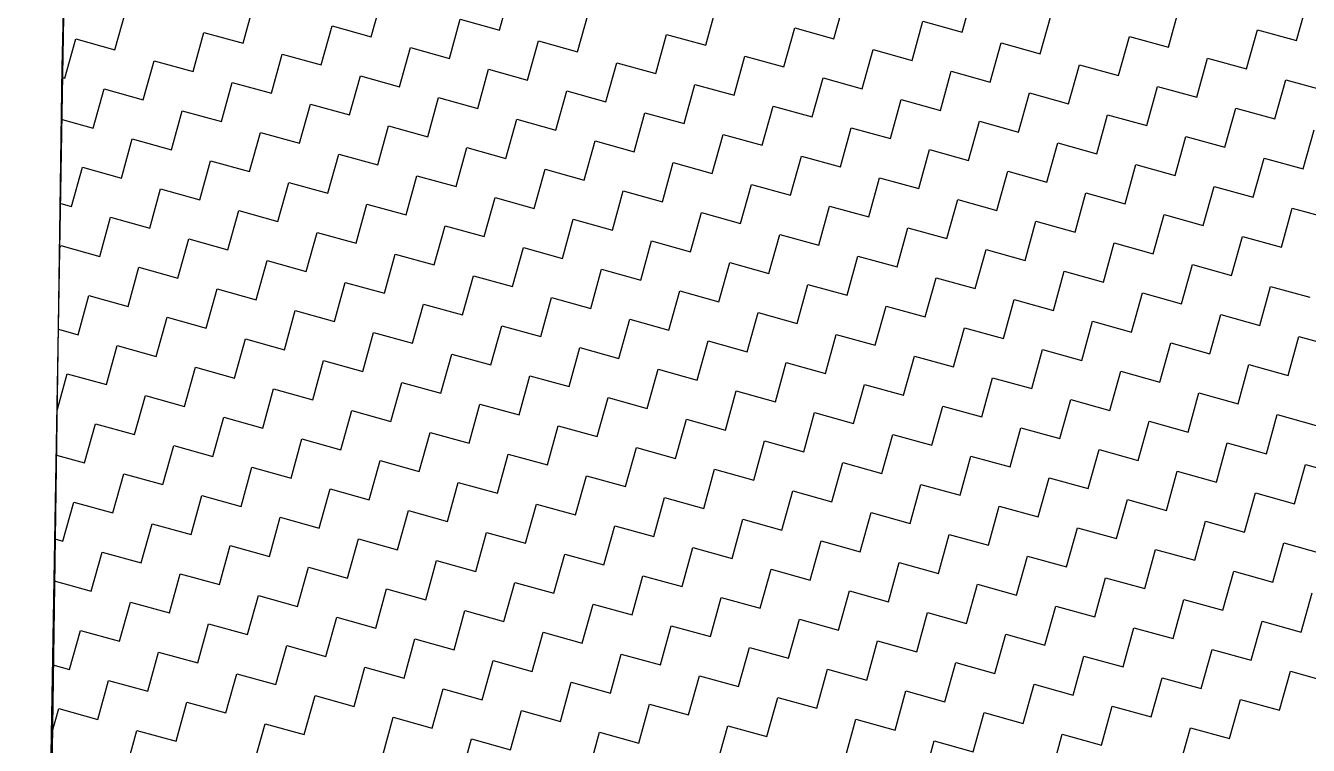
# Model space of a CAD drawing. Header units: metres. Extents: x 291974 to 293244, y 2020596 to 2023640.
# Drawn here: x 292467.6 to 292546.6, y 2022637.7 to 2022682 of the extents above; entities that cross this region are included whole.
import ezdxf

# ---------------------------------------------------------------- set-up
doc = ezdxf.new("R2010")
doc.units = ezdxf.units.M
doc.header["$MEASUREMENT"] = 0
doc.layers.add('POLY_HATCH', color=12, linetype='Continuous')
doc.layers.add('V_BOUND_LINE', color=7, linetype='Continuous')

msp = doc.modelspace()

# ---------------------------------------------------------------- linework, layer by layer
at = {"layer": 'POLY_HATCH'}
msp.add_line((292467.554, 2022545.899), (292471.497, 2022774.546), dxfattribs=at)
at = {"layer": 'POLY_HATCH', "linetype": 'Continuous'}
for p, q in [((292488.856, 2022681.369), (292489.524, 2022683.779)), ((292496.756, 2022681.774), (292497.424, 2022684.184)), ((292517.376, 2022681.246), (292518.045, 2022683.657)), ((292525.276, 2022681.651), (292525.945, 2022684.062)), ((292545.897, 2022681.124), (292546.566, 2022683.534)), ((292473.056, 2022680.559), (292473.724, 2022682.97)), ((292480.956, 2022680.964), (292481.624, 2022683.374)), ((292501.576, 2022680.437), (292502.245, 2022682.847)), ((292509.476, 2022680.841), (292510.145, 2022683.252)), ((292530.097, 2022680.314), (292530.766, 2022682.724)), ((292537.997, 2022680.719), (292538.666, 2022683.129)), ((292485.777, 2022679.627), (292486.445, 2022682.037)), ((292486.445, 2022682.037), (292488.856, 2022681.369)), ((292493.677, 2022680.032), (292494.345, 2022682.442)), ((292494.345, 2022682.442), (292496.756, 2022681.774)), ((292514.297, 2022679.504), (292514.966, 2022681.915)), ((292514.966, 2022681.915), (292517.376, 2022681.246)), ((292522.197, 2022679.909), (292522.866, 2022682.32)), ((292522.866, 2022682.32), (292525.276, 2022681.651)), ((292469.977, 2022678.817), (292470.645, 2022681.228)), ((292470.645, 2022681.228), (292473.056, 2022680.559)), ((292477.877, 2022679.222), (292478.545, 2022681.633)), ((292478.545, 2022681.633), (292480.956, 2022680.964)), ((292498.497, 2022678.695), (292499.166, 2022681.105)), ((292499.166, 2022681.105), (292501.576, 2022680.437)), ((292506.397, 2022679.099), (292507.066, 2022681.51)), ((292507.066, 2022681.51), (292509.476, 2022680.841)), ((292534.918, 2022678.977), (292535.587, 2022681.387)), ((292535.587, 2022681.387), (292537.997, 2022680.719)), ((292542.818, 2022679.382), (292543.487, 2022681.792)), ((292543.487, 2022681.792), (292545.897, 2022681.124)), ((292490.598, 2022678.29), (292491.266, 2022680.7)), ((292491.266, 2022680.7), (292493.677, 2022680.032)), ((292519.118, 2022678.167), (292519.787, 2022680.578)), ((292519.787, 2022680.578), (292522.197, 2022679.909)), ((292527.018, 2022678.572), (292527.687, 2022680.983)), ((292527.687, 2022680.983), (292530.097, 2022680.314)), ((292474.798, 2022677.48), (292475.466, 2022679.891)), ((292475.466, 2022679.891), (292477.877, 2022679.222)), ((292482.698, 2022677.885), (292483.366, 2022680.295)), ((292483.366, 2022680.295), (292485.777, 2022679.627)), ((292503.318, 2022677.358), (292503.987, 2022679.768)), ((292503.987, 2022679.768), (292506.397, 2022679.099)), ((292511.218, 2022677.762), (292511.887, 2022680.173)), ((292511.887, 2022680.173), (292514.297, 2022679.504)), ((292531.839, 2022677.235), (292532.508, 2022679.645)), ((292532.508, 2022679.645), (292534.918, 2022678.977)), ((292539.739, 2022677.64), (292540.408, 2022680.05)), ((292540.408, 2022680.05), (292542.818, 2022679.382)), ((292469.847, 2022678.853), (292469.977, 2022678.817)), ((292487.519, 2022676.548), (292488.187, 2022678.958)), ((292488.187, 2022678.958), (292490.598, 2022678.29)), ((292495.418, 2022676.953), (292496.087, 2022679.363)), ((292496.087, 2022679.363), (292498.497, 2022678.695)), ((292516.039, 2022676.425), (292516.708, 2022678.836)), ((292516.708, 2022678.836), (292519.118, 2022678.167)), ((292523.939, 2022676.83), (292524.608, 2022679.241)), ((292524.608, 2022679.241), (292527.018, 2022678.572)), ((292471.719, 2022675.738), (292472.387, 2022678.149)), ((292472.387, 2022678.149), (292474.798, 2022677.48)), ((292479.619, 2022676.143), (292480.287, 2022678.554)), ((292480.287, 2022678.554), (292482.698, 2022677.885)), ((292500.239, 2022675.616), (292500.908, 2022678.026)), ((292500.908, 2022678.026), (292503.318, 2022677.358)), ((292508.139, 2022676.02), (292508.808, 2022678.431)), ((292508.808, 2022678.431), (292511.218, 2022677.762)), ((292536.66, 2022675.898), (292537.329, 2022678.308)), ((292537.329, 2022678.308), (292539.739, 2022677.64)), ((292544.56, 2022676.303), (292545.228, 2022678.713)), ((292545.228, 2022678.713), (292547.639, 2022678.045)), ((292484.44, 2022674.806), (292485.108, 2022677.216)), ((292485.108, 2022677.216), (292487.519, 2022676.548)), ((292492.339, 2022675.211), (292493.008, 2022677.621)), ((292493.008, 2022677.621), (292495.418, 2022676.953)), ((292520.86, 2022675.088), (292521.529, 2022677.499)), ((292521.529, 2022677.499), (292523.939, 2022676.83)), ((292528.76, 2022675.493), (292529.429, 2022677.904)), ((292529.429, 2022677.904), (292531.839, 2022677.235)), ((292476.54, 2022674.401), (292477.208, 2022676.812)), ((292477.208, 2022676.812), (292479.619, 2022676.143)), ((292505.06, 2022674.279), (292505.729, 2022676.689)), ((292505.729, 2022676.689), (292508.139, 2022676.02)), ((292512.96, 2022674.683), (292513.629, 2022677.094)), ((292513.629, 2022677.094), (292516.039, 2022676.425)), ((292533.581, 2022674.156), (292534.25, 2022676.566)), ((292534.25, 2022676.566), (292536.66, 2022675.898)), ((292541.481, 2022674.561), (292542.149, 2022676.971)), ((292542.149, 2022676.971), (292544.56, 2022676.303)), ((292469.802, 2022676.27), (292471.719, 2022675.738)), ((292489.26, 2022673.469), (292489.929, 2022675.879)), ((292489.929, 2022675.879), (292492.339, 2022675.211)), ((292497.16, 2022673.874), (292497.829, 2022676.284)), ((292497.829, 2022676.284), (292500.239, 2022675.616)), ((292517.781, 2022673.346), (292518.45, 2022675.757)), ((292518.45, 2022675.757), (292520.86, 2022675.088)), ((292525.681, 2022673.751), (292526.35, 2022676.162)), ((292526.35, 2022676.162), (292528.76, 2022675.493)), ((292546.302, 2022673.224), (292546.97, 2022675.634)), ((292473.461, 2022672.659), (292474.129, 2022675.07)), ((292474.129, 2022675.07), (292476.54, 2022674.401)), ((292481.361, 2022673.064), (292482.029, 2022675.475)), ((292482.029, 2022675.475), (292484.44, 2022674.806)), ((292501.981, 2022672.537), (292502.65, 2022674.947)), ((292502.65, 2022674.947), (292505.06, 2022674.279)), ((292509.881, 2022672.941), (292510.55, 2022675.352)), ((292510.55, 2022675.352), (292512.96, 2022674.683)), ((292530.502, 2022672.414), (292531.171, 2022674.825)), ((292531.171, 2022674.825), (292533.581, 2022674.156)), ((292538.402, 2022672.819), (292539.07, 2022675.229)), ((292539.07, 2022675.229), (292541.481, 2022674.561)), ((292486.181, 2022671.727), (292486.85, 2022674.137)), ((292486.85, 2022674.137), (292489.26, 2022673.469)), ((292494.081, 2022672.132), (292494.75, 2022674.542)), ((292494.75, 2022674.542), (292497.16, 2022673.874)), ((292514.702, 2022671.604), (292515.371, 2022674.015)), ((292515.371, 2022674.015), (292517.781, 2022673.346)), ((292522.602, 2022672.009), (292523.271, 2022674.42)), ((292523.271, 2022674.42), (292525.681, 2022673.751)), ((292470.382, 2022670.917), (292471.05, 2022673.328)), ((292471.05, 2022673.328), (292473.461, 2022672.659)), ((292478.282, 2022671.322), (292478.95, 2022673.733)), ((292478.95, 2022673.733), (292481.361, 2022673.064)), ((292498.902, 2022670.795), (292499.571, 2022673.205)), ((292499.571, 2022673.205), (292501.981, 2022672.537)), ((292506.802, 2022671.2), (292507.471, 2022673.61)), ((292507.471, 2022673.61), (292509.881, 2022672.941)), ((292535.323, 2022671.077), (292535.991, 2022673.487)), ((292535.991, 2022673.487), (292538.402, 2022672.819)), ((292543.223, 2022671.482), (292543.891, 2022673.892)), ((292543.891, 2022673.892), (292546.302, 2022673.224)), ((292491.002, 2022670.39), (292491.671, 2022672.8)), ((292491.671, 2022672.8), (292494.081, 2022672.132)), ((292519.523, 2022670.267), (292520.192, 2022672.678)), ((292520.192, 2022672.678), (292522.602, 2022672.009)), ((292527.423, 2022670.672), (292528.092, 2022673.083)), ((292528.092, 2022673.083), (292530.502, 2022672.414)), ((292475.203, 2022669.58), (292475.871, 2022671.991)), ((292475.871, 2022671.991), (292478.282, 2022671.322)), ((292483.102, 2022669.985), (292483.771, 2022672.396)), ((292483.771, 2022672.396), (292486.181, 2022671.727)), ((292503.723, 2022669.458), (292504.392, 2022671.868)), ((292504.392, 2022671.868), (292506.802, 2022671.2)), ((292511.623, 2022669.862), (292512.292, 2022672.273)), ((292512.292, 2022672.273), (292514.702, 2022671.604)), ((292532.244, 2022669.335), (292532.912, 2022671.746)), ((292532.912, 2022671.746), (292535.323, 2022671.077)), ((292540.144, 2022669.74), (292540.812, 2022672.15)), ((292540.812, 2022672.15), (292543.223, 2022671.482)), ((292469.713, 2022671.103), (292470.382, 2022670.917)), ((292487.923, 2022668.648), (292488.592, 2022671.058)), ((292488.592, 2022671.058), (292491.002, 2022670.39)), ((292495.823, 2022669.053), (292496.492, 2022671.463)), ((292496.492, 2022671.463), (292498.902, 2022670.795)), ((292516.444, 2022668.525), (292517.113, 2022670.936)), ((292517.113, 2022670.936), (292519.523, 2022670.267)), ((292524.344, 2022668.93), (292525.013, 2022671.341)), ((292525.013, 2022671.341), (292527.423, 2022670.672)), ((292472.124, 2022667.838), (292472.792, 2022670.249)), ((292472.792, 2022670.249), (292475.203, 2022669.58)), ((292480.023, 2022668.243), (292480.692, 2022670.654)), ((292480.692, 2022670.654), (292483.102, 2022669.985)), ((292500.644, 2022667.716), (292501.313, 2022670.126)), ((292501.313, 2022670.126), (292503.723, 2022669.458)), ((292508.544, 2022668.121), (292509.213, 2022670.531)), ((292509.213, 2022670.531), (292511.623, 2022669.862)), ((292537.065, 2022667.998), (292537.733, 2022670.408)), ((292537.733, 2022670.408), (292540.144, 2022669.74)), ((292544.965, 2022668.403), (292545.633, 2022670.813)), ((292545.633, 2022670.813), (292548.044, 2022670.145)), ((292484.844, 2022666.906), (292485.513, 2022669.317)), ((292485.513, 2022669.317), (292487.923, 2022668.648)), ((292492.744, 2022667.311), (292493.413, 2022669.721)), ((292493.413, 2022669.721), (292495.823, 2022669.053)), ((292521.265, 2022667.188), (292521.934, 2022669.599)), ((292521.934, 2022669.599), (292524.344, 2022668.93)), ((292529.165, 2022667.593), (292529.833, 2022670.004)), ((292529.833, 2022670.004), (292532.244, 2022669.335)), ((292469.665, 2022668.335), (292469.713, 2022668.507)), ((292469.713, 2022668.507), (292472.124, 2022667.838)), ((292476.944, 2022666.501), (292477.613, 2022668.912)), ((292477.613, 2022668.912), (292480.023, 2022668.243)), ((292505.465, 2022666.379), (292506.134, 2022668.789)), ((292506.134, 2022668.789), (292508.544, 2022668.121)), ((292513.365, 2022666.783), (292514.034, 2022669.194)), ((292514.034, 2022669.194), (292516.444, 2022668.525)), ((292533.986, 2022666.256), (292534.654, 2022668.667)), ((292534.654, 2022668.667), (292537.065, 2022667.998)), ((292541.886, 2022666.661), (292542.554, 2022669.071)), ((292542.554, 2022669.071), (292544.965, 2022668.403)), ((292489.665, 2022665.569), (292490.334, 2022667.979)), ((292490.334, 2022667.979), (292492.744, 2022667.311)), ((292497.565, 2022665.974), (292498.234, 2022668.384)), ((292498.234, 2022668.384), (292500.644, 2022667.716)), ((292518.186, 2022665.446), (292518.855, 2022667.857)), ((292518.855, 2022667.857), (292521.265, 2022667.188)), ((292526.086, 2022665.851), (292526.754, 2022668.262)), ((292526.754, 2022668.262), (292529.165, 2022667.593)), ((292473.865, 2022664.759), (292474.534, 2022667.17)), ((292474.534, 2022667.17), (292476.944, 2022666.501)), ((292481.765, 2022665.164), (292482.434, 2022667.575)), ((292482.434, 2022667.575), (292484.844, 2022666.906)), ((292502.386, 2022664.637), (292503.055, 2022667.047)), ((292503.055, 2022667.047), (292505.465, 2022666.379)), ((292510.286, 2022665.042), (292510.955, 2022667.452)), ((292510.955, 2022667.452), (292513.365, 2022666.783)), ((292530.907, 2022664.514), (292531.575, 2022666.925)), ((292531.575, 2022666.925), (292533.986, 2022666.256)), ((292538.807, 2022664.919), (292539.475, 2022667.329)), ((292539.475, 2022667.329), (292541.886, 2022666.661)), ((292486.586, 2022663.827), (292487.255, 2022666.238)), ((292487.255, 2022666.238), (292489.665, 2022665.569)), ((292494.486, 2022664.232), (292495.155, 2022666.642)), ((292495.155, 2022666.642), (292497.565, 2022665.974)), ((292515.107, 2022663.704), (292515.776, 2022666.115)), ((292515.776, 2022666.115), (292518.186, 2022665.446)), ((292523.007, 2022664.109), (292523.675, 2022666.52)), ((292523.675, 2022666.52), (292526.086, 2022665.851)), ((292470.786, 2022663.017), (292471.455, 2022665.428)), ((292471.455, 2022665.428), (292473.865, 2022664.759)), ((292478.686, 2022663.422), (292479.355, 2022665.833)), ((292479.355, 2022665.833), (292481.765, 2022665.164)), ((292499.307, 2022662.895), (292499.976, 2022665.305)), ((292499.976, 2022665.305), (292502.386, 2022664.637)), ((292507.207, 2022663.3), (292507.876, 2022665.71)), ((292507.876, 2022665.71), (292510.286, 2022665.042)), ((292535.728, 2022663.177), (292536.396, 2022665.588)), ((292536.396, 2022665.588), (292538.807, 2022664.919)), ((292543.628, 2022663.582), (292544.296, 2022665.992)), ((292544.296, 2022665.992), (292546.707, 2022665.324)), ((292483.507, 2022662.085), (292484.176, 2022664.496)), ((292484.176, 2022664.496), (292486.586, 2022663.827)), ((292491.407, 2022662.49), (292492.076, 2022664.9)), ((292492.076, 2022664.9), (292494.486, 2022664.232)), ((292519.928, 2022662.367), (292520.596, 2022664.778)), ((292520.596, 2022664.778), (292523.007, 2022664.109)), ((292527.828, 2022662.772), (292528.496, 2022665.183)), ((292528.496, 2022665.183), (292530.907, 2022664.514)), ((292475.607, 2022661.68), (292476.276, 2022664.091)), ((292476.276, 2022664.091), (292478.686, 2022663.422)), ((292504.128, 2022661.558), (292504.797, 2022663.968)), ((292504.797, 2022663.968), (292507.207, 2022663.3)), ((292512.028, 2022661.963), (292512.697, 2022664.373)), ((292512.697, 2022664.373), (292515.107, 2022663.704)), ((292532.649, 2022661.435), (292533.317, 2022663.846)), ((292533.317, 2022663.846), (292535.728, 2022663.177)), ((292540.549, 2022661.84), (292541.217, 2022664.25)), ((292541.217, 2022664.25), (292543.628, 2022663.582)), ((292469.579, 2022663.352), (292470.786, 2022663.017)), ((292488.328, 2022660.748), (292488.997, 2022663.159)), ((292488.997, 2022663.159), (292491.407, 2022662.49)), ((292496.228, 2022661.153), (292496.897, 2022663.563)), ((292496.897, 2022663.563), (292499.307, 2022662.895)), ((292516.849, 2022660.625), (292517.517, 2022663.036)), ((292517.517, 2022663.036), (292519.928, 2022662.367)), ((292524.749, 2022661.03), (292525.417, 2022663.441)), ((292525.417, 2022663.441), (292527.828, 2022662.772)), ((292545.37, 2022660.503), (292546.038, 2022662.913)), ((292546.038, 2022662.913), (292548.449, 2022662.245)), ((292472.528, 2022659.938), (292473.197, 2022662.349)), ((292473.197, 2022662.349), (292475.607, 2022661.68)), ((292480.428, 2022660.343), (292481.097, 2022662.754)), ((292481.097, 2022662.754), (292483.507, 2022662.085)), ((292501.049, 2022659.816), (292501.718, 2022662.226)), ((292501.718, 2022662.226), (292504.128, 2022661.558)), ((292508.949, 2022660.221), (292509.618, 2022662.631)), ((292509.618, 2022662.631), (292512.028, 2022661.963)), ((292537.47, 2022660.098), (292538.138, 2022662.509)), ((292538.138, 2022662.509), (292540.549, 2022661.84)), ((292485.249, 2022659.006), (292485.918, 2022661.417)), ((292485.918, 2022661.417), (292488.328, 2022660.748)), ((292493.149, 2022659.411), (292493.818, 2022661.821)), ((292493.818, 2022661.821), (292496.228, 2022661.153)), ((292521.67, 2022659.288), (292522.338, 2022661.699)), ((292522.338, 2022661.699), (292524.749, 2022661.03)), ((292529.57, 2022659.693), (292530.238, 2022662.104)), ((292530.238, 2022662.104), (292532.649, 2022661.435)), ((292469.493, 2022658.355), (292470.118, 2022660.607)), ((292470.118, 2022660.607), (292472.528, 2022659.938)), ((292477.349, 2022658.601), (292478.018, 2022661.012)), ((292478.018, 2022661.012), (292480.428, 2022660.343)), ((292505.87, 2022658.479), (292506.539, 2022660.889)), ((292506.539, 2022660.889), (292508.949, 2022660.221)), ((292513.77, 2022658.884), (292514.438, 2022661.294)), ((292514.438, 2022661.294), (292516.849, 2022660.625)), ((292534.391, 2022658.356), (292535.059, 2022660.767)), ((292535.059, 2022660.767), (292537.47, 2022660.098)), ((292542.291, 2022658.761), (292542.959, 2022661.171)), ((292542.959, 2022661.171), (292545.37, 2022660.503)), ((292490.07, 2022657.669), (292490.739, 2022660.08)), ((292490.739, 2022660.08), (292493.149, 2022659.411)), ((292497.97, 2022658.074), (292498.639, 2022660.484)), ((292498.639, 2022660.484), (292501.049, 2022659.816)), ((292518.591, 2022657.546), (292519.259, 2022659.957)), ((292519.259, 2022659.957), (292521.67, 2022659.288)), ((292526.491, 2022657.951), (292527.159, 2022660.362)), ((292527.159, 2022660.362), (292529.57, 2022659.693)), ((292474.27, 2022656.859), (292474.939, 2022659.27)), ((292474.939, 2022659.27), (292477.349, 2022658.601)), ((292482.17, 2022657.264), (292482.839, 2022659.675)), ((292482.839, 2022659.675), (292485.249, 2022659.006)), ((292502.791, 2022656.737), (292503.46, 2022659.147)), ((292503.46, 2022659.147), (292505.87, 2022658.479)), ((292510.691, 2022657.142), (292511.359, 2022659.552)), ((292511.359, 2022659.552), (292513.77, 2022658.884)), ((292531.312, 2022656.614), (292531.98, 2022659.025)), ((292531.98, 2022659.025), (292534.391, 2022658.356)), ((292539.212, 2022657.019), (292539.88, 2022659.43)), ((292539.88, 2022659.43), (292542.291, 2022658.761)), ((292486.991, 2022655.927), (292487.66, 2022658.338)), ((292487.66, 2022658.338), (292490.07, 2022657.669)), ((292494.891, 2022656.332), (292495.56, 2022658.742)), ((292495.56, 2022658.742), (292497.97, 2022658.074)), ((292515.512, 2022655.805), (292516.18, 2022658.215)), ((292516.18, 2022658.215), (292518.591, 2022657.546)), ((292523.412, 2022656.209), (292524.08, 2022658.62)), ((292524.08, 2022658.62), (292526.491, 2022657.951)), ((292471.191, 2022655.117), (292471.86, 2022657.528)), ((292471.86, 2022657.528), (292474.27, 2022656.859)), ((292479.091, 2022655.522), (292479.76, 2022657.933)), ((292479.76, 2022657.933), (292482.17, 2022657.264)), ((292499.712, 2022654.995), (292500.381, 2022657.405)), ((292500.381, 2022657.405), (292502.791, 2022656.737)), ((292507.612, 2022655.4), (292508.28, 2022657.81)), ((292508.28, 2022657.81), (292510.691, 2022657.142)), ((292536.133, 2022655.277), (292536.801, 2022657.688)), ((292536.801, 2022657.688), (292539.212, 2022657.019)), ((292544.032, 2022655.682), (292544.701, 2022658.092)), ((292544.701, 2022658.092), (292547.111, 2022657.424)), ((292483.912, 2022654.185), (292484.581, 2022656.596)), ((292484.581, 2022656.596), (292486.991, 2022655.927)), ((292491.812, 2022654.59), (292492.481, 2022657.001)), ((292492.481, 2022657.001), (292494.891, 2022656.332)), ((292520.333, 2022654.467), (292521.001, 2022656.878)), ((292521.001, 2022656.878), (292523.412, 2022656.209)), ((292528.233, 2022654.872), (292528.901, 2022657.283)), ((292528.901, 2022657.283), (292531.312, 2022656.614)), ((292476.012, 2022653.78), (292476.681, 2022656.191)), ((292476.681, 2022656.191), (292479.091, 2022655.522)), ((292504.533, 2022653.658), (292505.201, 2022656.068)), ((292505.201, 2022656.068), (292507.612, 2022655.4)), ((292512.433, 2022654.063), (292513.101, 2022656.473)), ((292513.101, 2022656.473), (292515.512, 2022655.805)), ((292533.054, 2022653.535), (292533.722, 2022655.946)), ((292533.722, 2022655.946), (292536.133, 2022655.277)), ((292540.953, 2022653.94), (292541.622, 2022656.351)), ((292541.622, 2022656.351), (292544.032, 2022655.682)), ((292469.446, 2022655.602), (292471.191, 2022655.117)), ((292488.733, 2022652.848), (292489.402, 2022655.259)), ((292489.402, 2022655.259), (292491.812, 2022654.59)), ((292496.633, 2022653.253), (292497.302, 2022655.663)), ((292497.302, 2022655.663), (292499.712, 2022654.995)), ((292517.254, 2022652.726), (292517.922, 2022655.136)), ((292517.922, 2022655.136), (292520.333, 2022654.467)), ((292525.154, 2022653.13), (292525.822, 2022655.541)), ((292525.822, 2022655.541), (292528.233, 2022654.872)), ((292545.774, 2022652.603), (292546.443, 2022655.013)), ((292546.443, 2022655.013), (292548.853, 2022654.345)), ((292472.933, 2022652.038), (292473.602, 2022654.449)), ((292473.602, 2022654.449), (292476.012, 2022653.78)), ((292480.833, 2022652.443), (292481.502, 2022654.854)), ((292481.502, 2022654.854), (292483.912, 2022654.185)), ((292501.454, 2022651.916), (292502.122, 2022654.326)), ((292502.122, 2022654.326), (292504.533, 2022653.658)), ((292509.354, 2022652.321), (292510.022, 2022654.731)), ((292510.022, 2022654.731), (292512.433, 2022654.063)), ((292537.874, 2022652.198), (292538.543, 2022654.609)), ((292538.543, 2022654.609), (292540.953, 2022653.94)), ((292485.654, 2022651.106), (292486.323, 2022653.517)), ((292486.323, 2022653.517), (292488.733, 2022652.848)), ((292493.554, 2022651.511), (292494.223, 2022653.922)), ((292494.223, 2022653.922), (292496.633, 2022653.253)), ((292522.075, 2022651.388), (292522.743, 2022653.799)), ((292522.743, 2022653.799), (292525.154, 2022653.13)), ((292529.975, 2022651.793), (292530.643, 2022654.204)), ((292530.643, 2022654.204), (292533.054, 2022653.535)), ((292469.854, 2022650.297), (292470.523, 2022652.707)), ((292470.523, 2022652.707), (292472.933, 2022652.038)), ((292477.754, 2022650.701), (292478.423, 2022653.112)), ((292478.423, 2022653.112), (292480.833, 2022652.443)), ((292506.275, 2022650.579), (292506.943, 2022652.989)), ((292506.943, 2022652.989), (292509.354, 2022652.321)), ((292514.175, 2022650.984), (292514.843, 2022653.394)), ((292514.843, 2022653.394), (292517.254, 2022652.726)), ((292534.795, 2022650.456), (292535.464, 2022652.867)), ((292535.464, 2022652.867), (292537.874, 2022652.198)), ((292542.695, 2022650.861), (292543.364, 2022653.272)), ((292543.364, 2022653.272), (292545.774, 2022652.603)), ((292490.475, 2022649.769), (292491.144, 2022652.18)), ((292491.144, 2022652.18), (292493.554, 2022651.511)), ((292498.375, 2022650.174), (292499.043, 2022652.584)), ((292499.043, 2022652.584), (292501.454, 2022651.916)), ((292518.996, 2022649.647), (292519.664, 2022652.057)), ((292519.664, 2022652.057), (292522.075, 2022651.388)), ((292526.896, 2022650.051), (292527.564, 2022652.462)), ((292527.564, 2022652.462), (292529.975, 2022651.793)), ((292474.675, 2022648.959), (292475.344, 2022651.37)), ((292475.344, 2022651.37), (292477.754, 2022650.701)), ((292482.575, 2022649.364), (292483.244, 2022651.775)), ((292483.244, 2022651.775), (292485.654, 2022651.106)), ((292503.196, 2022648.837), (292503.864, 2022651.247)), ((292503.864, 2022651.247), (292506.275, 2022650.579)), ((292511.096, 2022649.242), (292511.764, 2022651.652)), ((292511.764, 2022651.652), (292514.175, 2022650.984)), ((292531.716, 2022648.714), (292532.385, 2022651.125)), ((292532.385, 2022651.125), (292534.795, 2022650.456)), ((292539.616, 2022649.119), (292540.285, 2022651.53)), ((292540.285, 2022651.53), (292542.695, 2022650.861)), ((292469.357, 2022650.435), (292469.854, 2022650.297)), ((292487.396, 2022648.027), (292488.065, 2022650.438)), ((292488.065, 2022650.438), (292490.475, 2022649.769)), ((292495.296, 2022648.432), (292495.964, 2022650.843)), ((292495.964, 2022650.843), (292498.375, 2022650.174)), ((292515.917, 2022647.905), (292516.585, 2022650.315)), ((292516.585, 2022650.315), (292518.996, 2022649.647)), ((292523.817, 2022648.309), (292524.485, 2022650.72)), ((292524.485, 2022650.72), (292526.896, 2022650.051)), ((292471.596, 2022647.218), (292472.265, 2022649.628)), ((292472.265, 2022649.628), (292474.675, 2022648.959)), ((292479.496, 2022647.622), (292480.165, 2022650.033)), ((292480.165, 2022650.033), (292482.575, 2022649.364)), ((292500.117, 2022647.095), (292500.785, 2022649.505)), ((292500.785, 2022649.505), (292503.196, 2022648.837)), ((292508.017, 2022647.5), (292508.685, 2022649.91)), ((292508.685, 2022649.91), (292511.096, 2022649.242)), ((292536.537, 2022647.377), (292537.206, 2022649.788)), ((292537.206, 2022649.788), (292539.616, 2022649.119)), ((292544.437, 2022647.782), (292545.106, 2022650.193)), ((292545.106, 2022650.193), (292547.516, 2022649.524)), ((292484.317, 2022646.285), (292484.986, 2022648.696)), ((292484.986, 2022648.696), (292487.396, 2022648.027)), ((292492.217, 2022646.69), (292492.885, 2022649.101)), ((292492.885, 2022649.101), (292495.296, 2022648.432)), ((292520.738, 2022646.568), (292521.406, 2022648.978)), ((292521.406, 2022648.978), (292523.817, 2022648.309)), ((292528.637, 2022646.972), (292529.306, 2022649.383)), ((292529.306, 2022649.383), (292531.716, 2022648.714)), ((292476.417, 2022645.88), (292477.086, 2022648.291)), ((292477.086, 2022648.291), (292479.496, 2022647.622)), ((292504.938, 2022645.758), (292505.606, 2022648.168)), ((292505.606, 2022648.168), (292508.017, 2022647.5)), ((292512.838, 2022646.163), (292513.506, 2022648.573)), ((292513.506, 2022648.573), (292515.917, 2022647.905)), ((292533.458, 2022645.635), (292534.127, 2022648.046)), ((292534.127, 2022648.046), (292536.537, 2022647.377)), ((292541.358, 2022646.04), (292542.027, 2022648.451)), ((292542.027, 2022648.451), (292544.437, 2022647.782)), ((292469.312, 2022647.851), (292471.596, 2022647.218)), ((292489.138, 2022644.948), (292489.806, 2022647.359)), ((292489.806, 2022647.359), (292492.217, 2022646.69)), ((292497.038, 2022645.353), (292497.706, 2022647.764)), ((292497.706, 2022647.764), (292500.117, 2022647.095)), ((292517.659, 2022644.826), (292518.327, 2022647.236)), ((292518.327, 2022647.236), (292520.738, 2022646.568)), ((292525.558, 2022645.23), (292526.227, 2022647.641)), ((292526.227, 2022647.641), (292528.637, 2022646.972)), ((292546.179, 2022644.703), (292546.848, 2022647.114)), ((292473.338, 2022644.139), (292474.007, 2022646.549)), ((292474.007, 2022646.549), (292476.417, 2022645.88)), ((292481.238, 2022644.543), (292481.907, 2022646.954)), ((292481.907, 2022646.954), (292484.317, 2022646.285)), ((292501.859, 2022644.016), (292502.527, 2022646.426)), ((292502.527, 2022646.426), (292504.938, 2022645.758)), ((292509.759, 2022644.421), (292510.427, 2022646.831)), ((292510.427, 2022646.831), (292512.838, 2022646.163)), ((292538.279, 2022644.298), (292538.948, 2022646.709)), ((292538.948, 2022646.709), (292541.358, 2022646.04)), ((292486.059, 2022643.206), (292486.727, 2022645.617)), ((292486.727, 2022645.617), (292489.138, 2022644.948)), ((292493.959, 2022643.611), (292494.627, 2022646.022)), ((292494.627, 2022646.022), (292497.038, 2022645.353)), ((292522.479, 2022643.489), (292523.148, 2022645.899)), ((292523.148, 2022645.899), (292525.558, 2022645.23)), ((292530.379, 2022643.893), (292531.048, 2022646.304)), ((292531.048, 2022646.304), (292533.458, 2022645.635)), ((292470.259, 2022642.397), (292470.928, 2022644.807)), ((292470.928, 2022644.807), (292473.338, 2022644.139)), ((292478.159, 2022642.801), (292478.828, 2022645.212)), ((292478.828, 2022645.212), (292481.238, 2022644.543)), ((292506.68, 2022642.679), (292507.348, 2022645.089)), ((292507.348, 2022645.089), (292509.759, 2022644.421)), ((292514.58, 2022643.084), (292515.248, 2022645.494)), ((292515.248, 2022645.494), (292517.659, 2022644.826)), ((292535.2, 2022642.556), (292535.869, 2022644.967)), ((292535.869, 2022644.967), (292538.279, 2022644.298)), ((292543.1, 2022642.961), (292543.769, 2022645.372)), ((292543.769, 2022645.372), (292546.179, 2022644.703)), ((292490.88, 2022641.869), (292491.548, 2022644.28)), ((292491.548, 2022644.28), (292493.959, 2022643.611)), ((292498.78, 2022642.274), (292499.448, 2022644.685)), ((292499.448, 2022644.685), (292501.859, 2022644.016)), ((292519.4, 2022641.747), (292520.069, 2022644.157)), ((292520.069, 2022644.157), (292522.479, 2022643.489)), ((292527.3, 2022642.151), (292527.969, 2022644.562)), ((292527.969, 2022644.562), (292530.379, 2022643.893)), ((292475.08, 2022641.06), (292475.749, 2022643.47)), ((292475.749, 2022643.47), (292478.159, 2022642.801)), ((292482.98, 2022641.464), (292483.648, 2022643.875)), ((292483.648, 2022643.875), (292486.059, 2022643.206)), ((292503.601, 2022640.937), (292504.269, 2022643.347)), ((292504.269, 2022643.347), (292506.68, 2022642.679)), ((292511.501, 2022641.342), (292512.169, 2022643.752)), ((292512.169, 2022643.752), (292514.58, 2022643.084)), ((292532.121, 2022640.814), (292532.79, 2022643.225)), ((292532.79, 2022643.225), (292535.2, 2022642.556)), ((292540.021, 2022641.219), (292540.69, 2022643.63)), ((292540.69, 2022643.63), (292543.1, 2022642.961)), ((292469.223, 2022642.684), (292470.259, 2022642.397)), ((292487.801, 2022640.127), (292488.469, 2022642.538)), ((292488.469, 2022642.538), (292490.88, 2022641.869)), ((292495.701, 2022640.532), (292496.369, 2022642.943)), ((292496.369, 2022642.943), (292498.78, 2022642.274)), ((292516.321, 2022640.005), (292516.99, 2022642.415)), ((292516.99, 2022642.415), (292519.4, 2022641.747)), ((292524.221, 2022640.41), (292524.89, 2022642.82)), ((292524.89, 2022642.82), (292527.3, 2022642.151)), ((292472.001, 2022639.318), (292472.67, 2022641.728)), ((292472.67, 2022641.728), (292475.08, 2022641.06)), ((292479.901, 2022639.722), (292480.569, 2022642.133)), ((292480.569, 2022642.133), (292482.98, 2022641.464)), ((292500.522, 2022639.195), (292501.19, 2022641.606)), ((292501.19, 2022641.606), (292503.601, 2022640.937)), ((292508.422, 2022639.6), (292509.09, 2022642.01)), ((292509.09, 2022642.01), (292511.501, 2022641.342)), ((292536.942, 2022639.477), (292537.611, 2022641.888)), ((292537.611, 2022641.888), (292540.021, 2022641.219)), ((292544.842, 2022639.882), (292545.511, 2022642.293)), ((292545.511, 2022642.293), (292547.921, 2022641.624)), ((292484.722, 2022638.385), (292485.39, 2022640.796)), ((292485.39, 2022640.796), (292487.801, 2022640.127)), ((292492.622, 2022638.79), (292493.29, 2022641.201)), ((292493.29, 2022641.201), (292495.701, 2022640.532)), ((292521.142, 2022638.668), (292521.811, 2022641.078)), ((292521.811, 2022641.078), (292524.221, 2022640.41)), ((292529.042, 2022639.072), (292529.711, 2022641.483)), ((292529.711, 2022641.483), (292532.121, 2022640.814)), ((292469.149, 2022638.394), (292469.591, 2022639.986)), ((292469.591, 2022639.986), (292472.001, 2022639.318)), ((292476.822, 2022637.981), (292477.49, 2022640.391)), ((292477.49, 2022640.391), (292479.901, 2022639.722)), ((292505.343, 2022637.858), (292506.011, 2022640.268)), ((292506.011, 2022640.268), (292508.422, 2022639.6)), ((292513.242, 2022638.263), (292513.911, 2022640.673)), ((292513.911, 2022640.673), (292516.321, 2022640.005)), ((292533.863, 2022637.735), (292534.532, 2022640.146)), ((292534.532, 2022640.146), (292536.942, 2022639.477)), ((292541.763, 2022638.14), (292542.432, 2022640.551)), ((292542.432, 2022640.551), (292544.842, 2022639.882)), ((292489.543, 2022637.048), (292490.211, 2022639.459)), ((292490.211, 2022639.459), (292492.622, 2022638.79)), ((292497.443, 2022637.453), (292498.111, 2022639.864)), ((292498.111, 2022639.864), (292500.522, 2022639.195)), ((292518.063, 2022636.926), (292518.732, 2022639.336)), ((292518.732, 2022639.336), (292521.142, 2022638.668)), ((292525.963, 2022637.331), (292526.632, 2022639.741)), ((292526.632, 2022639.741), (292529.042, 2022639.072)), ((292473.743, 2022636.239), (292474.411, 2022638.649)), ((292474.411, 2022638.649), (292476.822, 2022637.981)), ((292481.643, 2022636.643), (292482.311, 2022639.054)), ((292482.311, 2022639.054), (292484.722, 2022638.385)), ((292502.264, 2022636.116), (292502.932, 2022638.527)), ((292502.932, 2022638.527), (292505.343, 2022637.858)), ((292510.163, 2022636.521), (292510.832, 2022638.931)), ((292510.832, 2022638.931), (292513.242, 2022638.263)), ((292530.784, 2022635.993), (292531.453, 2022638.404)), ((292531.453, 2022638.404), (292533.863, 2022637.735)), ((292538.684, 2022636.398), (292539.353, 2022638.809)), ((292539.353, 2022638.809), (292541.763, 2022638.14)), ((292494.364, 2022635.711), (292495.032, 2022638.122)), ((292495.032, 2022638.122), (292497.443, 2022637.453)), ((292522.884, 2022635.589), (292523.553, 2022637.999)), ((292523.553, 2022637.999), (292525.963, 2022637.331))]:
    msp.add_line(p, q, dxfattribs=at)
at = {"layer": 'V_BOUND_LINE'}
for p, q in [((292471.514, 2022768.37), (292469.793, 2022679.482)), ((292469.793, 2022679.482), (292468.685, 2022602.374))]:
    msp.add_line(p, q, dxfattribs=at)

doc.saveas('drawing.dxf')
